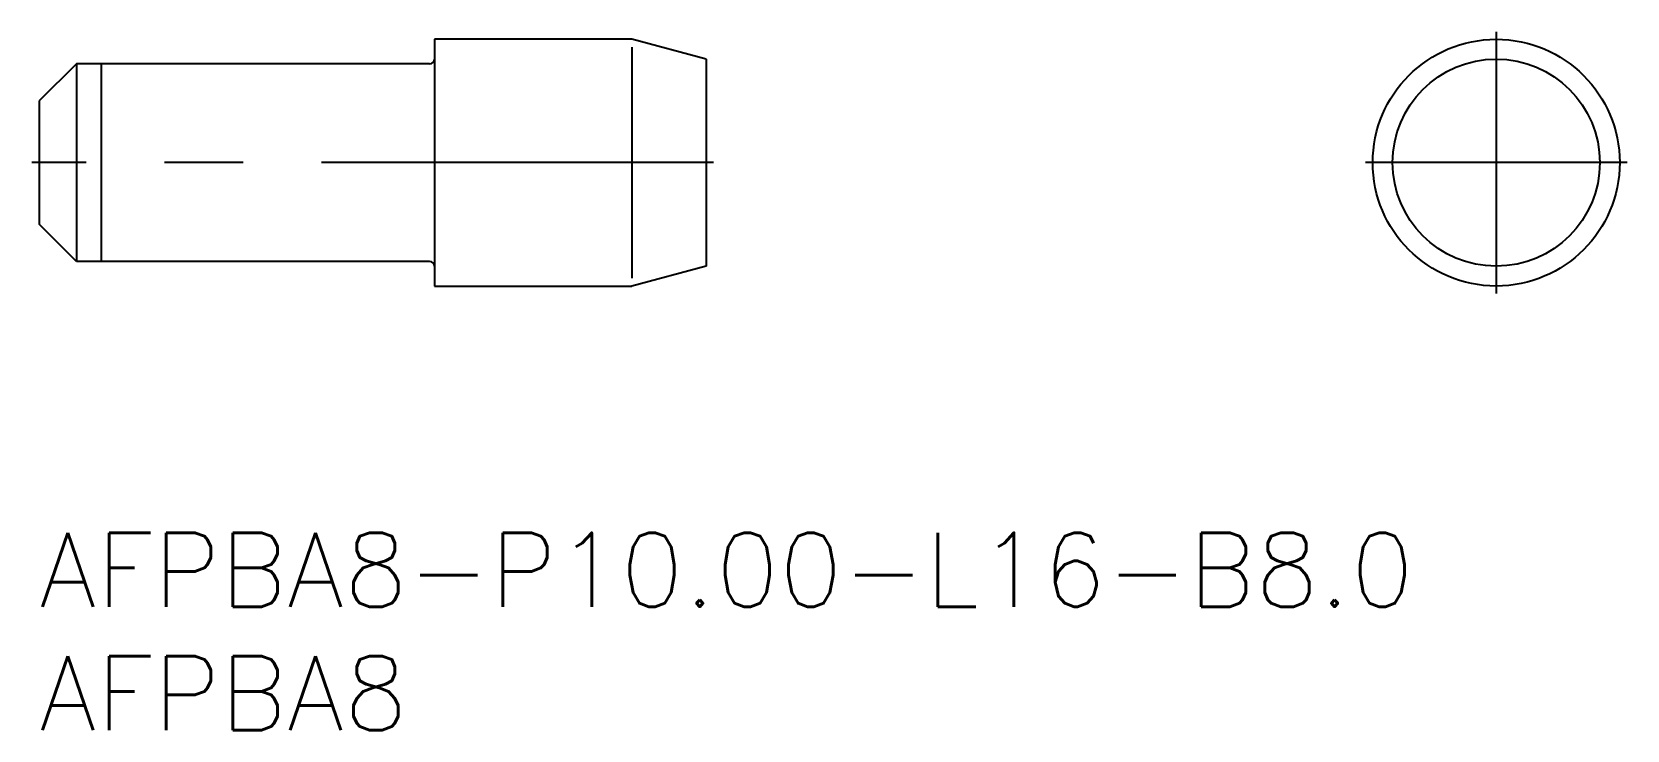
# Model space of a CAD drawing. Extents: x -0.3 to 64.3, y -8 to 20.3.
import ezdxf

# ---------------------------------------------------------------- set-up
doc = ezdxf.new("R2010")
doc.units = 0
doc.header["$LTSCALE"] = 0.5
doc.linetypes.add('CENTER', pattern=[50.8, 31.75, -6.35, 6.35, -6.35])
for name, color, linetype in [('MSM_CENTER', 1, 'CENTER'), ('MSM_CONTINUOUS', 7, 'CONTINUOUS'), ('MSM_NARROW', 5, 'CONTINUOUS'), ('MSM_PART_NUMBER', 7, 'CONTINUOUS')]:
    doc.layers.add(name, color=color, linetype=linetype)
doc.styles.get("Standard").update_dxf_attribs({"font": 'txt.shx', "height": 1, "bigfont": 'bigfont.shx'})

# ---------------------------------------------------------------- blocks, each defined once
blk = doc.blocks.new('*U4')
at = {"layer": 'MSM_PART_NUMBER'}
blk.add_text('AFPBA8-P10.00-L16-B8.0', height=3, dxfattribs=at).set_placement((0, -3))
blk = doc.blocks.new('*U5')
at = {"layer": 'MSM_PART_NUMBER'}
blk.add_text('AFPBA8', height=3, dxfattribs=at).set_placement((0, -8))

msp = doc.modelspace()

# ---------------------------------------------------------------- linework, layer by layer
at = {"layer": 'MSM_CENTER'}
for p, q in [((59, 20.3), (59, 9.7)), ((27.3, 15), (-0.3, 15)), ((64.3, 15), (53.7, 15))]:
    msp.add_line(p, q, dxfattribs=at)
at = {"layer": 'MSM_CONTINUOUS'}
for p, q in [((24, 20), (16, 20)), ((16, 20), (16, 10)), ((27, 19.196), (24, 20)), ((1.5, 19), (0, 17.5)), ((1.5, 19), (1.5, 11)), ((15.8, 19), (1.5, 19)), ((27, 19.196), (27, 10.804)), ((0, 17.5), (0, 12.5)), ((1.5, 11), (0, 12.5)), ((15.8, 11), (1.5, 11)), ((27, 10.804), (24, 10)), ((16, 10), (24, 10))]:
    msp.add_line(p, q, dxfattribs=at)
for radius in [5, 4.196]:
    msp.add_circle((59, 15), radius, dxfattribs=at)
for centre, start, end in [((15.8, 19.2), 270, 0), ((15.8, 10.8), 0, 90)]:
    msp.add_arc(centre, 0.2, start, end, dxfattribs=at)
at = {"layer": 'MSM_NARROW'}
for p, q in [((24, 19.683), (24, 10.317)), ((2.5, 19), (2.5, 11))]:
    msp.add_line(p, q, dxfattribs=at)

# ---------------------------------------------------------------- block references
at = {"layer": 'MSM_CONTINUOUS'}
for name in ['*U4', '*U5']:
    msp.add_blockref(name, (0, 0), dxfattribs=at)

doc.saveas('drawing.dxf')
